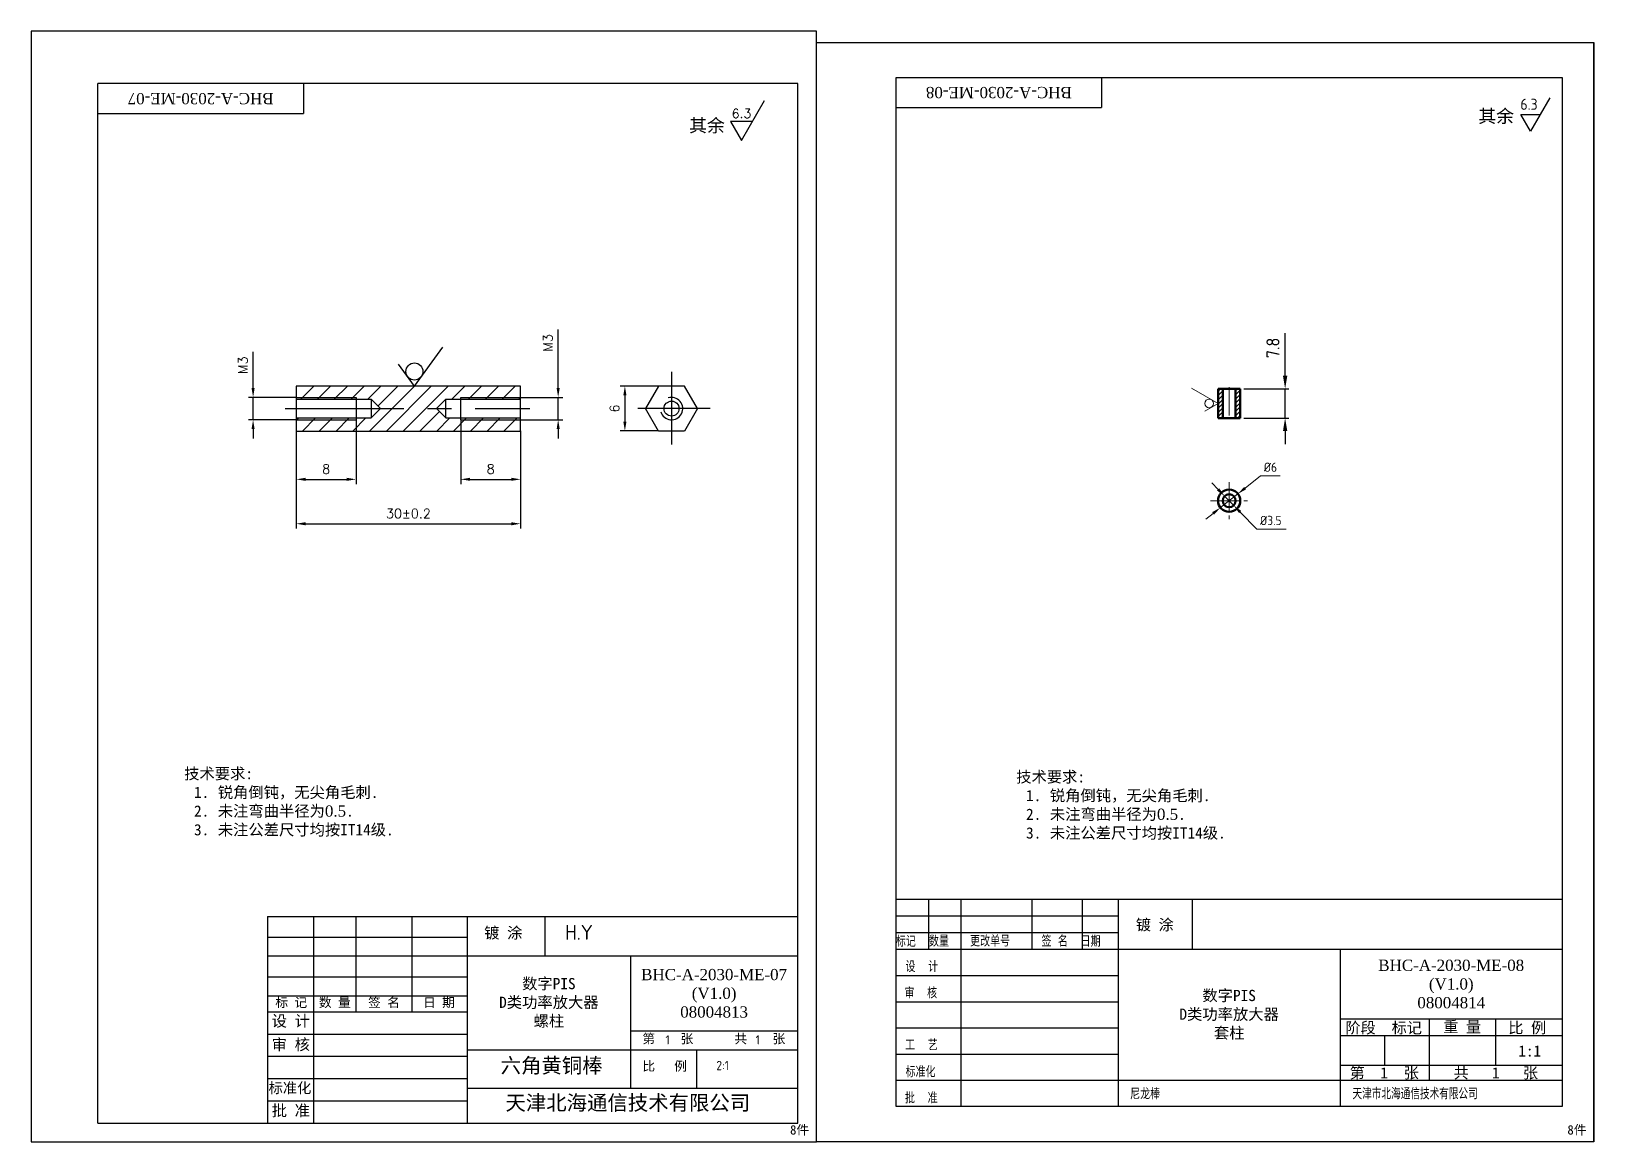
# Model space of a CAD drawing. Header units: millimetres. Extents: x -107 to 2261, y -1356 to -911.
# Drawn here: x 1843.3 to 2261.2, y -1208 to -911 of the extents above; entities that cross this region are included whole.
import ezdxf

# ---------------------------------------------------------------- set-up
doc = ezdxf.new("R2010")
doc.units = ezdxf.units.MM
doc.linetypes.add('CENTER', pattern=[50.8, 31.75, -6.35, 6.35, -6.35])
doc.linetypes.add('CENTER2', pattern=[28.575, 19.05, -3.175, 3.175, -3.175])
doc.layers.get('Defpoints').update_dxf_attribs({"color": 4})
for name, color, linetype in [('1C1', 210, 'CENTER'), ('DIM', 10, 'Continuous'), ('HATCH1', 32, 'Continuous'), ('RAHMEN025', 7, 'Continuous')]:
    doc.layers.add(name, color=color, linetype=linetype)
for name, color, linetype, lineweight in [('AM_0', 7, 'Continuous', 50), ('AM_5', 3, 'Continuous', 25), ('AM_6 @ 1', 2, 'Continuous', 35), ('AM_8', 1, 'Continuous', 25), ('图层1', 6, 'Continuous', 13), ('图层2', 4, 'CENTER2', 13), ('图层7', 2, 'Continuous', 13)]:
    doc.layers.add(name, color=color, linetype=linetype, lineweight=lineweight)
doc.styles.add('fs', font='SIMFANG.TTF')
doc.styles.get("Standard").update_dxf_attribs({"font": 'ISOCP.SHX', "bigfont": 'gbcbig.shx'})
doc.styles.add('STYLE1', font='txt.shx')
doc.styles.add('TEXT', font='SIMFANG.TTF')
doc.styles.add('tnr', font='TIMES.TTF')
doc.dimstyles.new('AM_ISO$0', dxfattribs={"dimtxt": 3.5, "dimasz": 3.5, "dimexe": 1, "dimexo": 1, "dimgap": 1.5, "dimtad": 1, "dimdec": 1, "dimdsep": 46, "dimtxsty": 'Standard', "dimcen": 0, "dimclrd": 256, "dimclre": 256, "dimclrt": 2, "dimadec": 0, "dimazin": 2, "dimtp": 0.1, "dimtm": 0.1, "dimtfac": 0.71, "dimtdec": 1, "dimtmove": 0, "dimatfit": 3, "dimfxl": 1, "dimlwd": -1, "dimlwe": -1, "dimarcsym": 1})
doc.dimstyles.get("Standard").update_dxf_attribs({"dimtxt": 0.18, "dimasz": 0.18, "dimexe": 0.18, "dimexo": 0.0625, "dimgap": 0.09, "dimtad": 0, "dimtih": 1, "dimtoh": 1, "dimdec": 4, "dimzin": 0, "dimdsep": 46, "dimtxsty": 'Standard', "dimcen": 0.09, "dimadec": 0, "dimazin": 0, "dimtfac": 1, "dimtdec": 4, "dimtofl": 0, "dimtmove": 0, "dimatfit": 3, "dimfxl": 1, "dimtolj": 1, "dimtzin": 0, "dimarcsym": 0})
pattern_1 = [(45, (1843.26485, -1208.00125), (-0.561266, 0.561266), [])]

# ---------------------------------------------------------------- blocks, each defined once
blk = doc.blocks.new('*D158')
at = {"layer": 'Defpoints', "color": 0, "transparency": 16777216}
for p in [(1914.14, -1017.91), (1974.14, -1017.91), (1974.14, -1042.72)]:
    blk.add_point(p, dxfattribs=at)
at = {"layer": 'DIM', "color": 0, "lineweight": -2, "transparency": 16777216}
for p, q in [((1914.14, -1017.91), (1914.14, -1043.97)), ((1974.14, -1017.91), (1974.14, -1043.97)), ((1916.64, -1042.72), (1971.64, -1042.72))]:
    blk.add_line(p, q, dxfattribs=at)
at = {"layer": 'DIM', "color": 0, "transparency": 16777216}
for points in [[(1916.64, -1042.3), (1916.64, -1043.14), (1914.14, -1042.72)], [(1971.64, -1042.3), (1971.64, -1043.14), (1974.14, -1042.72)]]:
    blk.add_solid(points, dxfattribs=at)
at = {"layer": 'DIM', "color": 0, "transparency": 16777216, "insert": (1944.14, -1039.97), "char_height": 2.5, "attachment_point": 5, "style": 'STYLE1'}
blk.add_mtext('\\A1;30±0.2', dxfattribs=at)
blk = doc.blocks.new('*D159')
at = {"layer": 'Defpoints', "color": 0, "transparency": 16777216}
for p in [(1930.14, -1014.91), (1914.14, -1017.91), (1930.14, -1030.84)]:
    blk.add_point(p, dxfattribs=at)
at = {"layer": 'DIM', "color": 0, "lineweight": -2, "transparency": 16777216}
for p, q in [((1930.14, -1014.91), (1930.14, -1032.09)), ((1914.14, -1017.91), (1914.14, -1032.09)), ((1916.64, -1030.84), (1927.64, -1030.84))]:
    blk.add_line(p, q, dxfattribs=at)
at = {"layer": 'DIM', "color": 0, "transparency": 16777216}
for points in [[(1916.64, -1030.42), (1916.64, -1031.25), (1914.14, -1030.84)], [(1927.64, -1030.42), (1927.64, -1031.25), (1930.14, -1030.84)]]:
    blk.add_solid(points, dxfattribs=at)
at = {"layer": 'DIM', "color": 0, "transparency": 16777216, "insert": (1922.14, -1028.09), "char_height": 2.5, "attachment_point": 5, "style": 'STYLE1'}
blk.add_mtext('\\A1;8', dxfattribs=at)
blk = doc.blocks.new('*D160')
at = {"layer": 'Defpoints', "color": 0, "transparency": 16777216}
for p in [(1958.14, -1014.91), (1974.14, -1017.91), (1974.14, -1030.84)]:
    blk.add_point(p, dxfattribs=at)
at = {"layer": 'DIM', "color": 0, "lineweight": -2, "transparency": 16777216}
for p, q in [((1958.14, -1014.91), (1958.14, -1032.09)), ((1974.14, -1017.91), (1974.14, -1032.09)), ((1960.64, -1030.84), (1971.64, -1030.84))]:
    blk.add_line(p, q, dxfattribs=at)
at = {"layer": 'DIM', "color": 0, "transparency": 16777216}
for points in [[(1960.64, -1030.42), (1960.64, -1031.25), (1958.14, -1030.84)], [(1971.64, -1030.42), (1971.64, -1031.25), (1974.14, -1030.84)]]:
    blk.add_solid(points, dxfattribs=at)
at = {"layer": 'DIM', "color": 0, "transparency": 16777216, "insert": (1966.14, -1028.09), "char_height": 2.5, "attachment_point": 5, "style": 'STYLE1'}
blk.add_mtext('\\A1;8', dxfattribs=at)
blk = doc.blocks.new('*D161')
at = {"layer": 'Defpoints', "color": 0, "transparency": 16777216}
for p in [(1902.6, -1008.91), (1914.14, -1008.91), (1914.14, -1014.91)]:
    blk.add_point(p, dxfattribs=at)
at = {"layer": 'DIM', "color": 0, "lineweight": -2, "transparency": 16777216}
for p, q in [((1902.6, -1006.41), (1902.6, -996.75)), ((1914.14, -1008.91), (1901.35, -1008.91)), ((1902.6, -1014.91), (1902.6, -1008.91)), ((1914.14, -1014.91), (1901.35, -1014.91)), ((1902.6, -1017.41), (1902.6, -1019.91))]:
    blk.add_line(p, q, dxfattribs=at)
at = {"layer": 'DIM', "color": 0, "transparency": 16777216}
for points in [[(1902.18, -1006.41), (1903.01, -1006.41), (1902.6, -1008.91)], [(1902.18, -1017.41), (1903.01, -1017.41), (1902.6, -1014.91)]]:
    blk.add_solid(points, dxfattribs=at)
at = {"layer": 'DIM', "color": 0, "transparency": 16777216, "insert": (1899.85, -1000.33), "char_height": 2.5, "attachment_point": 5, "rotation": 90, "style": 'STYLE1'}
blk.add_mtext('\\A1;M3', dxfattribs=at)
blk = doc.blocks.new('*D162')
at = {"layer": 'Defpoints', "color": 0, "transparency": 16777216}
for p in [(1974.14, -1008.91), (1974.14, -1014.91), (1984.19, -1014.91)]:
    blk.add_point(p, dxfattribs=at)
at = {"layer": 'DIM', "color": 0, "lineweight": -2, "transparency": 16777216}
for p, q in [((1984.19, -1006.41), (1984.19, -990.77)), ((1974.14, -1008.91), (1985.44, -1008.91)), ((1984.19, -1014.91), (1984.19, -1008.91)), ((1974.14, -1014.91), (1985.44, -1014.91)), ((1984.19, -1017.41), (1984.19, -1019.91))]:
    blk.add_line(p, q, dxfattribs=at)
at = {"layer": 'DIM', "color": 0, "transparency": 16777216}
for points in [[(1983.78, -1006.41), (1984.61, -1006.41), (1984.19, -1008.91)], [(1983.78, -1017.41), (1984.61, -1017.41), (1984.19, -1014.91)]]:
    blk.add_solid(points, dxfattribs=at)
at = {"layer": 'DIM', "color": 0, "transparency": 16777216, "insert": (1981.44, -994.35), "char_height": 2.5, "attachment_point": 5, "rotation": 90, "style": 'STYLE1'}
blk.add_mtext('\\A1;M3', dxfattribs=at)
blk = doc.blocks.new('*D163')
at = {"layer": 'Defpoints', "color": 0, "transparency": 16777216}
for p in [(2011.04, -1005.91), (2002.04, -1017.91), (2011.04, -1017.91)]:
    blk.add_point(p, dxfattribs=at)
at = {"layer": 'DIM', "color": 0, "lineweight": -2, "transparency": 16777216}
for p, q in [((2011.04, -1005.91), (2000.79, -1005.91)), ((2002.04, -1008.41), (2002.04, -1015.41)), ((2011.04, -1017.91), (2000.79, -1017.91))]:
    blk.add_line(p, q, dxfattribs=at)
at = {"layer": 'DIM', "color": 0, "transparency": 16777216}
for points in [[(2001.62, -1008.41), (2002.46, -1008.41), (2002.04, -1005.91)], [(2001.62, -1015.41), (2002.46, -1015.41), (2002.04, -1017.91)]]:
    blk.add_solid(points, dxfattribs=at)
at = {"layer": 'DIM', "color": 0, "transparency": 16777216, "insert": (1999.29, -1011.91), "char_height": 2.5, "attachment_point": 5, "rotation": 90, "style": 'STYLE1'}
blk.add_mtext('\\A1;6', dxfattribs=at)
blk = doc.blocks.new('A$C19CC4AFC')
at = {"layer": 'DIM'}
for q in [(5.9, 11.9), (10.44, 0)]:
    blk.add_line((0, 7.6), q, dxfattribs=at)
blk.add_circle((3.92, 7.62), 2.28, dxfattribs=at)
blk = doc.blocks.new('A$C18597DF4')
at = {"layer": 'HATCH1', "rotation": 90}
blk.add_blockref('A$C19CC4AFC', (11.9, 0), dxfattribs=at)
blk = doc.blocks.new('A$C4AE75834')
at = {"layer": 'HATCH1'}
blk.add_blockref('A$C18597DF4', (0, 0), dxfattribs=at)
blk = doc.blocks.new('*D164')
at = {"layer": 'AM_5', "linetype": 'ByBlock', "transparency": 16777216}
for p, q in [((2178.62, -1003.15), (2178.62, -991.75)), ((2167.62, -1006.65), (2179.62, -1006.65)), ((2178.62, -1014.45), (2178.62, -1006.65)), ((2167.62, -1014.45), (2179.62, -1014.45)), ((2178.62, -1017.95), (2178.62, -1021.45))]:
    blk.add_line(p, q, dxfattribs=at)
at = {"layer": 'AM_5', "transparency": 16777216}
for points in [[(2178.04, -1003.15), (2179.2, -1003.15), (2178.62, -1006.65)], [(2178.04, -1017.95), (2179.2, -1017.95), (2178.62, -1014.45)]]:
    blk.add_solid(points, dxfattribs=at)
at = {"layer": 'Defpoints', "color": 0, "transparency": 16777216}
for p in [(2166.62, -1006.65), (2178.62, -1006.65), (2166.62, -1014.45)]:
    blk.add_point(p, dxfattribs=at)
at = {"layer": 'AM_5', "color": 2, "transparency": 16777216, "insert": (2175.37, -995.7), "char_height": 3.5, "attachment_point": 5, "rotation": 90}
blk.add_mtext('7.8', dxfattribs=at)

msp = doc.modelspace()

# ---------------------------------------------------------------- hatches: boundary and pattern name
at = {"layer": 'AM_8'}
h = msp.add_hatch(dxfattribs=at)
h.set_pattern_fill('ANSI31', color=256, scale=0.25)
h.set_pattern_definition(pattern_1)
h.paths.add_polyline_path([(2161.917, -1006.646), (2160.68, -1006.646), (2160.68, -1014.446), (2161.917, -1014.446)])
h = msp.add_hatch(dxfattribs=at)
h.set_pattern_fill('ANSI31', color=256, scale=0.25)
h.set_pattern_definition(pattern_1)
h.paths.add_polyline_path([(2166.62, -1006.646), (2165.382, -1006.646), (2165.382, -1014.446), (2166.62, -1014.446)])
at = {"layer": 'HATCH1'}
h = msp.add_hatch(dxfattribs=at)
h.set_pattern_fill('ANSI31', color=256, style=0)
h.set_pattern_definition([(45, (1742.7678, -28.0075), (-2.245064, 2.245064), [])])
h.paths.add_polyline_path([(1914.143, -1005.915), (1914.143, -1008.915), (1930.143, -1008.915), (1930.143, -1009.415), (1934.143, -1009.415), (1936.643, -1011.915), (1951.643, -1011.915), (1954.143, -1009.415), (1958.143, -1009.415), (1958.143, -1008.915), (1974.143, -1008.915), (1974.143, -1005.915)])
h.paths.add_polyline_path([(1974.143, -1017.915), (1974.143, -1014.915), (1958.143, -1014.915), (1958.143, -1014.415), (1954.143, -1014.415), (1951.643, -1011.915), (1936.643, -1011.915), (1934.143, -1014.415), (1930.143, -1014.415), (1930.143, -1014.915), (1914.143, -1014.915), (1914.143, -1017.915)])
h.paths.add_polyline_path([(1914.143, -1008.915), (1914.143, -1009.415), (1930.143, -1009.415), (1930.143, -1008.915)])
h.paths.add_polyline_path([(1930.143, -1014.915), (1930.143, -1014.415), (1914.143, -1014.415), (1914.143, -1014.915)], flags=16)
h.paths.add_polyline_path([(1958.143, -1008.915), (1958.143, -1009.415), (1974.143, -1009.415), (1974.143, -1008.915)], flags=16)
h.paths.add_polyline_path([(1974.143, -1014.915), (1974.143, -1014.415), (1958.143, -1014.415), (1958.143, -1014.915)], flags=16)

# ---------------------------------------------------------------- linework, layer by layer
at = {"ltscale": 0.4}
for p, q in [((2074.55, -923.376), (2252.75, -923.376)), ((2074.55, -1198.596), (2074.55, -923.376)), ((2129.55, -923.376), (2129.55, -931.376)), ((2252.75, -923.376), (2252.75, -1198.596)), ((1916.065, -925.001), (1916.065, -933.001)), ((2074.55, -931.376), (2129.55, -931.376)), ((1861.065, -933.001), (1916.065, -933.001)), ((2252.75, -1198.596), (2074.55, -1198.596))]:
    msp.add_line(p, q, dxfattribs=at)
for p, q in [((1861.065, -1203.001), (1861.065, -925.001)), ((2048.265, -925.001), (1861.065, -925.001)), ((2048.265, -1203.001), (2048.265, -925.001)), ((2033.188, -940.195), (2039.355, -929.514)), ((2249.396, -928.78), (2244.252, -937.69)), ((2030.259, -935.122), (2033.188, -940.195)), ((2036.117, -935.122), (2030.259, -935.122)), ((2244.252, -937.69), (2241.68, -933.235)), ((2241.68, -933.235), (2246.824, -933.235)), ((1974.143, -1005.915), (1914.143, -1005.915)), ((1914.143, -1005.915), (1914.143, -1017.915)), ((1974.143, -1017.915), (1974.143, -1005.915)), ((2011.044, -1005.915), (2007.58, -1011.915)), ((2017.973, -1005.915), (2011.044, -1005.915)), ((2021.437, -1011.915), (2017.973, -1005.915)), ((1914.143, -1009.415), (1934.143, -1009.415)), ((1934.143, -1009.415), (1934.143, -1014.415)), ((1934.143, -1009.415), (1936.643, -1011.915)), ((1954.143, -1009.415), (1951.643, -1011.915)), ((1954.143, -1014.415), (1954.143, -1009.415)), ((1954.143, -1009.415), (1974.143, -1009.415)), ((1914.143, -1014.415), (1934.143, -1014.415)), ((1934.143, -1014.415), (1936.643, -1011.915)), ((1954.143, -1014.415), (1951.643, -1011.915)), ((1954.143, -1014.415), (1974.143, -1014.415)), ((2011.044, -1017.915), (2007.58, -1011.915)), ((2021.437, -1011.915), (2017.973, -1017.915)), ((1914.143, -1017.915), (1974.143, -1017.915)), ((2017.973, -1017.915), (2011.044, -1017.915)), ((2074.55, -1143.156), (2252.75, -1143.156)), ((2083.212, -1143.156), (2083.212, -1156.521)), ((2091.875, -1143.156), (2091.875, -1198.595)), ((2110.85, -1143.156), (2110.85, -1156.521)), ((2110.85, -1143.156), (2110.85, -1156.521)), ((2110.85, -1143.156), (2110.85, -1156.521)), ((2124.325, -1143.156), (2124.325, -1156.521)), ((2124.325, -1143.156), (2124.325, -1156.521)), ((2124.325, -1143.156), (2124.325, -1156.521)), ((2133.95, -1143.156), (2133.95, -1198.596)), ((2153.753, -1143.156), (2153.753, -1156.521)), ((1906.485, -1147.751), (2048.265, -1147.751)), ((1906.485, -1147.751), (1906.485, -1203.001)), ((1918.743, -1147.751), (1918.743, -1173.251)), ((1930.097, -1147.751), (1930.097, -1173.251)), ((1945.047, -1147.751), (1945.047, -1173.251)), ((1959.865, -1147.751), (1959.865, -1203.001)), ((1980.588, -1147.725), (1980.588, -1158.344)), ((2074.55, -1147.611), (2133.95, -1147.611)), ((1906.485, -1153.276), (1959.865, -1153.276)), ((2074.55, -1152.066), (2133.95, -1152.066)), ((2074.55, -1156.521), (2252.75, -1156.521)), ((2193.35, -1156.521), (2193.35, -1198.596)), ((1906.485, -1158.299), (2048.265, -1158.299)), ((2003.538, -1158.299), (2003.538, -1193.658)), ((1906.485, -1163.895), (1959.865, -1163.895)), ((2074.55, -1163.53), (2133.95, -1163.53)), ((1906.485, -1169.001), (1959.865, -1169.001)), ((1906.485, -1173.251), (1959.865, -1173.251)), ((1906.485, -1173.251), (1959.865, -1173.251)), ((1906.536, -1173.251), (1959.916, -1173.251)), ((1918.794, -1173.251), (1918.794, -1203.001)), ((2074.55, -1170.54), (2133.95, -1170.54)), ((2003.538, -1178.327), (2048.265, -1178.327)), ((2074.55, -1177.549), (2133.95, -1177.549)), ((2193.35, -1175.13), (2252.75, -1175.13)), ((2217.11, -1175.13), (2217.11, -1191.567)), ((2234.93, -1175.13), (2234.93, -1187.508)), ((1906.536, -1179.201), (1959.916, -1179.201)), ((2193.35, -1179.586), (2252.75, -1179.586)), ((2205.23, -1179.586), (2205.23, -1187.508)), ((1906.536, -1185.151), (1959.916, -1185.151)), ((1959.865, -1183.441), (2048.265, -1183.441)), ((2021.174, -1183.501), (2021.174, -1193.658)), ((2074.55, -1184.558), (2133.95, -1184.558)), ((2193.409, -1187.508), (2252.809, -1187.508)), ((1906.536, -1191.101), (1959.916, -1191.101)), ((1959.865, -1193.658), (2048.265, -1193.658)), ((2074.55, -1191.567), (2252.75, -1191.567)), ((1906.536, -1197.051), (1959.916, -1197.051)), ((1861.065, -1203.001), (2048.265, -1203.001))]:
    msp.add_line(p, q)
msp.add_circle((2014.508, -1011.915), 2)
at = {"layer": '1C1'}
for p, q in [((2014.508, -1002.085), (2014.508, -1021.487)), ((1911.172, -1011.915), (1976.607, -1011.915)), ((2024.819, -1011.915), (2005.508, -1011.915))]:
    msp.add_line(p, q, dxfattribs=at)
at = {"layer": 'AM_0', "ltscale": 0.4}
for p, q in [((2160.68, -1006.646), (2166.62, -1006.646)), ((2160.68, -1014.446), (2160.68, -1006.646)), ((2161.917, -1014.446), (2161.917, -1006.646)), ((2165.382, -1014.446), (2165.382, -1006.646)), ((2166.62, -1006.646), (2166.62, -1014.446)), ((2166.62, -1014.446), (2160.68, -1014.446))]:
    msp.add_line(p, q, dxfattribs=at)
for radius in [2.97, 1.732]:
    msp.add_circle((2163.65, -1036.564), radius, dxfattribs=at)
at = {"layer": 'Defpoints', "ltscale": 0.4}
for p, q in [((2053.265, -913.971), (2261.165, -913.971)), ((2053.265, -1208.001), (2053.265, -913.971)), ((2261.165, -913.971), (2261.165, -1208.001)), ((2261.165, -1208.001), (2261.165, -913.971)), ((2261.165, -1208.001), (2053.265, -1208.001))]:
    msp.add_line(p, q, dxfattribs=at)
at = {"layer": 'DIM'}
for p, q in [((1914.143, -1008.915), (1930.143, -1008.915)), ((1930.143, -1008.915), (1930.143, -1014.915)), ((1958.143, -1014.915), (1958.143, -1008.915)), ((1958.143, -1008.915), (1974.143, -1008.915)), ((1914.143, -1014.915), (1930.143, -1014.915)), ((1958.143, -1014.915), (1974.143, -1014.915))]:
    msp.add_line(p, q, dxfattribs=at)
msp.add_arc((2014.508, -1011.915), 3, 196.51347, 107.85089, dxfattribs=at)
at = {"layer": 'RAHMEN025'}
for p, q in [((1843.265, -911.001), (1843.265, -1208.001)), ((2053.265, -911.001), (1843.265, -911.001)), ((2053.265, -1208.001), (2053.265, -911.001)), ((1843.265, -1208.001), (2053.265, -1208.001))]:
    msp.add_line(p, q, dxfattribs=at)
at = {"layer": '图层1'}
msp.add_line((2112.17, -1143.156), (2193.35, -1143.156), dxfattribs=at)
at = {"layer": '图层2', "ltscale": 0.4}
for p, q in [((2163.65, -1006.151), (2163.65, -1014.941)), ((2163.65, -1031.614), (2163.65, -1041.514)), ((2158.7, -1036.564), (2168.6, -1036.564))]:
    msp.add_line(p, q, dxfattribs=at)
at = {"layer": '图层7', "ltscale": 0.4}
for p, q in [((2153.552, -1006.431), (2160.68, -1010.546)), ((2160.68, -1010.546), (2157.116, -1012.604)), ((2160.713, -1033.551), (2158.986, -1031.778)), ((2172.069, -1029.912), (2167.922, -1033.188)), ((2177.255, -1029.912), (2172.069, -1029.912)), ((2161.319, -1038.405), (2165.98, -1034.723)), ((2162.441, -1035.323), (2164.859, -1037.805)), ((2159.377, -1039.94), (2157.435, -1041.474)), ((2171.047, -1044.155), (2166.586, -1039.577)), ((2178.873, -1044.155), (2171.047, -1044.155))]:
    msp.add_line(p, q, dxfattribs=at)
msp.add_circle((2158.304, -1010.546), 1.188, dxfattribs=at)
for points in [[(2161.009, -1033.263), (2160.418, -1033.839), (2162.441, -1035.323)], [(2167.667, -1032.865), (2168.178, -1033.512), (2165.98, -1034.723)], [(2159.122, -1039.616), (2159.633, -1040.263), (2161.319, -1038.405)], [(2166.882, -1039.29), (2166.291, -1039.865), (2164.859, -1037.805)]]:
    msp.add_solid(points, dxfattribs=at)

# ---------------------------------------------------------------- block references
msp.add_blockref('A$C4AE75834', (1941.464, -1005.915))

# ---------------------------------------------------------------- texts
for s, p in [('6.3', (2241.543, -932.024)), ('标记', (2074.502, -1155.873)), ('数量', (2083.371, -1155.825)), ('更改单号', (2094.354, -1155.792)), ('签 名', (2113.462, -1155.825)), ('日期', (2123.924, -1155.873)), ('设  计', (2077.071, -1162.623)), ('审  核', (2076.798, -1169.681)), ('工  艺', (2076.974, -1183.603)), ('标准化', (2077.103, -1190.756)), ('批  准', (2076.942, -1197.768))]:
    msp.add_text(s, height=2.97).set_placement(p)
at = {"insert": (2030.622, -931.792), "char_height": 2.43, "width": 6.51977, "attachment_point": 1, "style": 'STYLE1'}
msp.add_mtext('6.3', dxfattribs=at)
at = {"attachment_point": 1}
for s, insert, char_height, width in [('{\\fSimSun|b0|i0|c134|p2;其余}', (2230.286, -931.946), 3.5, 13.7749), ('{\\fSimSun|b0|i0|c134|p2;其余}', (2019.221, -934.451), 3.5, 13.7749), ('\\f宋体|b0|i0|c134|p2;镀 涂', (1964.402, -1150.621), 3, 17.87713), ('\\f宋体|b0|i0|c134|p2;标 记', (1908.545, -1169.49), 2.5, 10.7882), ('\\f宋体|b0|i0|c134|p2;数 量', (1920.196, -1169.49), 2.5, 10.7882), ('\\f宋体|b0|i0|c134|p2;签 名', (1933.358, -1169.49), 2.5, 10.7882), ('\\f宋体|b0|i0|c134|p2;日 期', (1948.03, -1169.49), 2.5, 10.7882), ('\\f宋体|b0|i0|c134|p2;设 计', (1907.57, -1174.193), 3, 17.8771), ('\\f宋体|b0|i0|c134|p2;审 核', (1907.57, -1180.485), 3, 17.8771), ('\\f宋体|b0|i0|c134|p2;第    张', (2006.718, -1179.19), 2.5, 20.9292), ('\\f宋体|b0|i0|c134|p2;共    张', (2031.315, -1179.19), 2.5, 20.9292), ('\\f宋体|b0|i0|c134|p2;比   例', (2006.718, -1186.518), 2.5, 20.9292), ('\\f宋体|b0|i0|c134|p2;标准化', (1906.724, -1192.195), 2.8, 17.8771), ('\\f宋体|b0|i0|c134|p2;天津北海通信技术有限公司', (1970.087, -1195.568), 4, 74.0633), ('\\f宋体|b0|i0|c134|p2;批 准', (1907.57, -1198.145), 3, 17.8771)]:
    msp.add_mtext(s, dxfattribs=dict(at, insert=insert, char_height=char_height, width=width))
at = {"layer": 'AM_6 @ 1', "color": 2, "style": 'fs'}
for p in [(2046.216, -1206.063), (2254.116, -1206.063)]:
    msp.add_text('8件', height=2.5, dxfattribs=at).set_placement(p)
at = {"layer": 'AM_6 @ 1', "char_height": 3, "attachment_point": 5, "rotation": 180, "style": 'tnr'}
for s, insert in [('BHC-A-2030-ME-07', (1888.565, -929.001)), ('BHC-A-2030-ME-08', (2102.05, -927.376))]:
    msp.add_mtext_dynamic_manual_height_columns(s, width=55, gutter_width=12.5, heights=[0], dxfattribs=dict(at, insert=insert))
at = {"layer": 'AM_6 @ 1', "color": 2, "char_height": 3, "attachment_point": 1, "style": 'tnr'}
for insert in [(1884.162, -1108.047), (2106.698, -1108.905)]:
    msp.add_mtext_dynamic_manual_height_columns('{\\fFangSong_GB2312|b0|i0|c134|p49;\\C256;技术要求:\\P\\pi-9,l11.625,t9;1.^I锐角倒钝，无尖角毛刺.\\P2.^I未注弯曲半径为\\fTimes New Roman|b0|i0|c186|p18;0.5\\fFangSong_GB2312|b0|i0|c134|p49;.\\P\\fSimSun|b0|i0|c134|p2;3.^I未注公差尺寸均按IT14级.}', width=182.96321, gutter_width=12.5, heights=[0], dxfattribs=dict(at, insert=insert))
at = {"layer": 'AM_6 @ 1', "char_height": 3, "attachment_point": 5, "style": 'tnr'}
for s, width, insert in [('BHC-A-2030-ME-07\\P(V1.0)\\P08004813', 44.72638, (2025.902, -1168.313)), ('BHC-A-2030-ME-08\\P(V1.0)\\P08004814', 59.4, (2223.05, -1165.826)), ('{\\fFangSong_GB2312|b0|i0|c134|p49;数字PIS\\PD类功率放大器\\P螺柱}', 43.67362, (1981.702, -1170.87)), ('{\\fFangSong_GB2312|b0|i0|c134|p49;数字PIS\\PD类功率放大器\\P套柱}', 59.4, (2163.65, -1174.044))]:
    msp.add_mtext_dynamic_manual_height_columns(s, width=width, gutter_width=12.5, heights=[0], dxfattribs=dict(at, insert=insert))
at = {"layer": 'DIM', "attachment_point": 1}
for s, insert, char_height, width in [('H.Y', (1986.075, -1150.005), 4, 20.7295), ('1', (2012.901, -1179.495), 2.5, 6.2675), ('1', (2037.02, -1179.495), 2.5, 6.2675), ('\\f仿宋_GB2312|b0|i0|c134|p49;六角黄铜棒', (1968.799, -1185.606), 4, 48.7837), ('2:1', (2026.487, -1186.362), 2.5, 6.2675)]:
    msp.add_mtext(s, dxfattribs=dict(at, insert=insert, char_height=char_height, width=width))
at = {"layer": '图层7'}
for s, height, p in [('Ø6', 2.475, (2172.929, -1028.838)), ('Ø3.5', 2.475, (2171.907, -1043.081)), ('尼龙棒', 2.97, (2137.164, -1196.664)), ('天津市北海通信技术有限公司', 3.03187, (2196.641, -1196.651))]:
    msp.add_text(s, height=height, dxfattribs=at).set_placement(p)
at = {"layer": '图层7', "style": 'TEXT'}
for s, p in [('镀 涂', (2138.703, -1151.452)), ('阶段', (2194.75, -1178.995)), ('标记', (2207.111, -1178.995)), ('重 量', (2220.929, -1178.748)), ('比 例', (2238.306, -1178.981)), ('1:1', (2241.006, -1185.209)), ('第  ', (2195.877, -1191.063)), ('1', (2204.097, -1191.063)), ('  张', (2206.29, -1191.063)), ('共   ', (2223.688, -1191.063)), ('1', (2233.962, -1191.063)), ('   张', (2236.155, -1191.063))]:
    msp.add_text(s, height=2.97, dxfattribs=at).set_placement(p)

# ---------------------------------------------------------------- dimensions: what is measured, and where the dimension line sits
at = {"layer": 'AM_5'}
dim = msp.add_linear_dim(base=(2178.62, -1006.646), p1=(2166.62, -1014.446), p2=(2166.62, -1006.646), angle=90, dimstyle='AM_ISO$0', dxfattribs=at)
dim.commit()
dim.dimension.update_dxf_attribs({"geometry": '*D164', "text_midpoint": (2175.37, -995.696)})
at = {"layer": 'DIM'}
dim = msp.add_linear_dim(base=(1984.192, -1014.915), p1=(1974.143, -1008.915), p2=(1974.143, -1014.915), angle=90, text='M3', dimstyle='Standard', override={"dimtxt": 2.5, "dimasz": 2.5, "dimexe": 1.25, "dimexo": 0, "dimgap": 1.5, "dimtad": 1, "dimtih": 0, "dimtoh": 0, "dimdec": 2, "dimlfac": 0.5, "dimzin": 8, "dimlunit": 6, "dimtxsty": 'STYLE1', "dimcen": 2.5, "dimtp": 0.2, "dimtm": 0.2, "dimtdec": 1, "dimtofl": 1}, dxfattribs=at)
dim.commit()
dim.dimension.update_dxf_attribs({"geometry": '*D162', "text_midpoint": (1984.192, -994.352), "dimtype": 160})
dim = msp.add_linear_dim(base=(1902.598, -1008.915), p1=(1914.143, -1014.915), p2=(1914.143, -1008.915), angle=90, text='M3', dimstyle='Standard', override={"dimtxt": 2.5, "dimasz": 2.5, "dimexe": 1.25, "dimexo": 0, "dimgap": 1.5, "dimtad": 1, "dimtih": 0, "dimtoh": 0, "dimdec": 2, "dimlfac": 0.5, "dimzin": 8, "dimlunit": 6, "dimtxsty": 'STYLE1', "dimcen": 2.5, "dimtp": 0.2, "dimtm": 0.2, "dimtdec": 1, "dimtofl": 1}, dxfattribs=at)
dim.commit()
dim.dimension.update_dxf_attribs({"geometry": '*D161', "text_midpoint": (1899.848, -1000.331)})
dim = msp.add_linear_dim(base=(2002.041, -1017.915), p1=(2011.044, -1005.915), p2=(2011.044, -1017.915), angle=270, dimstyle='Standard', override={"dimtxt": 2.5, "dimasz": 2.5, "dimexe": 1.25, "dimexo": 0, "dimgap": 1.5, "dimtad": 1, "dimtih": 0, "dimdec": 2, "dimlfac": 0.5, "dimzin": 8, "dimlunit": 6, "dimtxsty": 'STYLE1', "dimcen": 2.5, "dimtp": 0.2, "dimtm": 0.2, "dimtdec": 1, "dimtofl": 1}, dxfattribs=at)
dim.commit()
dim.dimension.update_dxf_attribs({"geometry": '*D163', "text_midpoint": (1999.291, -1011.915)})
for base, p1, p2, override, picture, middle in [((1930.143, -1030.837), (1914.143, -1017.915), (1930.143, -1014.915), {"dimtxt": 2.5, "dimasz": 2.5, "dimexe": 1.25, "dimexo": 0, "dimgap": 1.5, "dimtad": 1, "dimtih": 0, "dimdec": 2, "dimlfac": 0.5, "dimzin": 8, "dimlunit": 6, "dimtxsty": 'STYLE1', "dimcen": 2.5, "dimtp": 0.2, "dimtm": 0.2, "dimtdec": 1, "dimtofl": 1}, '*D159', (1922.143, -1028.087)), ((1974.143, -1030.837), (1958.143, -1014.915), (1974.143, -1017.915), {"dimtxt": 2.5, "dimasz": 2.5, "dimexe": 1.25, "dimexo": 0, "dimgap": 1.5, "dimtad": 1, "dimtih": 0, "dimdec": 2, "dimlfac": 0.5, "dimzin": 8, "dimlunit": 6, "dimtxsty": 'STYLE1', "dimcen": 2.5, "dimtp": 0.2, "dimtm": 0.2, "dimtdec": 1, "dimtofl": 1}, '*D160', (1966.143, -1028.087)), ((1974.143, -1042.719), (1914.143, -1017.915), (1974.143, -1017.915), {"dimtxt": 2.5, "dimasz": 2.5, "dimexe": 1.25, "dimexo": 0, "dimgap": 1.5, "dimtad": 1, "dimtih": 0, "dimdec": 2, "dimlfac": 0.5, "dimzin": 8, "dimlunit": 6, "dimtxsty": 'STYLE1', "dimcen": 2.5, "dimtol": 1, "dimtp": 0.2, "dimtm": 0.2, "dimtdec": 1, "dimtofl": 1}, '*D158', (1944.143, -1039.969))]:
    dim = msp.add_linear_dim(base=base, p1=p1, p2=p2, dimstyle='Standard', override=override, dxfattribs=at)
    dim.commit()
    dim.dimension.update_dxf_attribs({"geometry": picture, "text_midpoint": middle})

doc.saveas('drawing.dxf')
